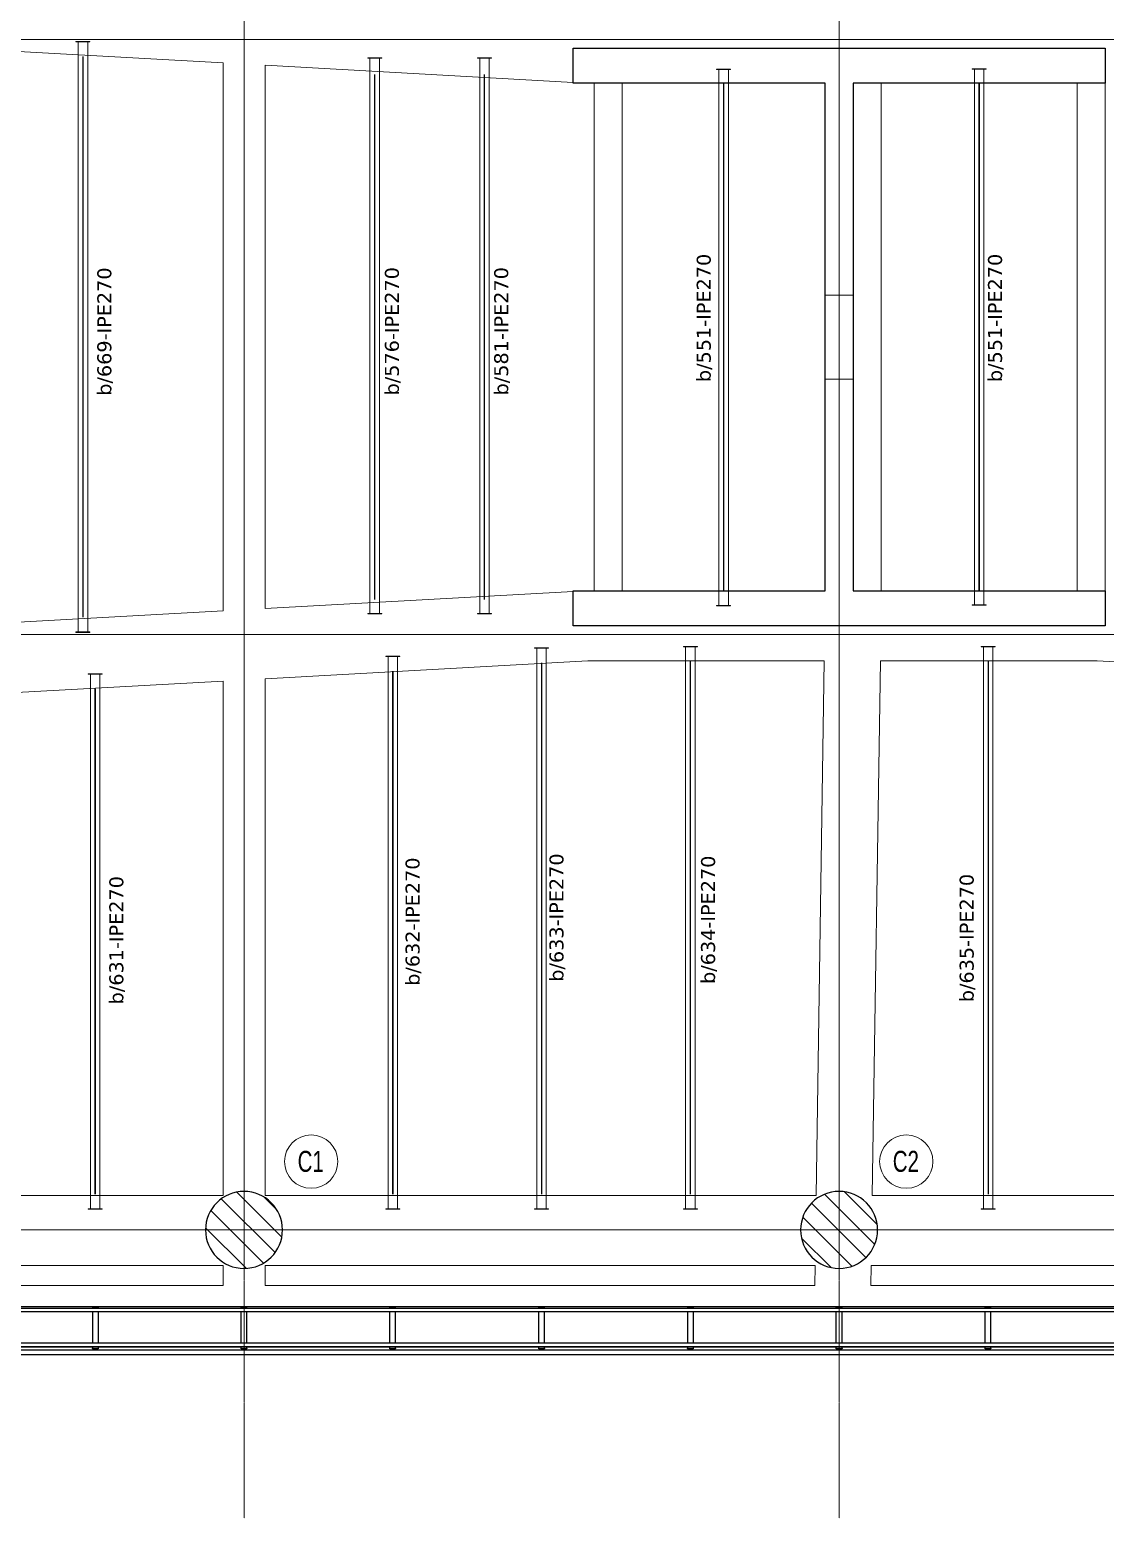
# Model space of a CAD drawing. Header units: millimetres. Extents: x -900 to 75388, y -21218 to 30031.
# Drawn here: x 25736 to 41097, y -4117 to 17138 of the extents above; entities that cross this region are included whole.
import ezdxf

# ---------------------------------------------------------------- set-up
doc = ezdxf.new("R2010")
doc.units = ezdxf.units.MM
doc.linetypes.add('Grid Line', pattern=[3.33375, 1.905, -0.47625, 0.47625, -0.47625])
for name, color, linetype, lineweight in [('0-1', 7, 'Continuous', 5), ('A_ALMA', 255, 'Continuous', 5), ('E_B_PLACA-1', 10, 'Continuous', 25), ('E_B_PLACA-2', 254, 'Continuous', 25), ('E_COLUMNAS', 1, 'Continuous', 18), ('E_COLUMNAS-3', 1, 'Continuous', 35), ('E_COLUMNAS-4', 1, 'Continuous', 25), ('E_EJES-1', 8, 'Grid Line', 9), ('E_MUROS-1', 2, 'Continuous', 25), ('E_TEXTO', 3, 'Continuous', 9), ('E_VIGAS', 5, 'Continuous', 9), ('E_VIGAS-1', 5, 'Continuous', 25), ('E_VIGAS-2', 10, 'Continuous', 25), ('I-WALL-1', 2, 'Continuous', 18), ('VIGAS_HCB', 253, 'Continuous', 15)]:
    doc.layers.add(name, color=color, linetype=linetype, lineweight=lineweight)
doc.styles.add('Arial Narrow', font='', dxfattribs={"width": 0.85, "height": 0.3})
doc.styles.add('VERDANA', font='verdana.ttf')
doc.styles.get('Arial Narrow').set_extended_font_data('Arial Narrow')

# ---------------------------------------------------------------- blocks, each defined once
blk = doc.blocks.new('EST_SFM_VIGA-METALICA-SECCION-C - EST_SFM_VIGA-METALICA-UPN100-1527742-_58_00m_N_E_-NIVEL-15 DOC')
at = {"layer": 'E_VIGAS-2'}
for p, q in [((34.044, 0.018), (-34.827, 0.018)), ((-34.827, -0.032), (34.044, -0.032))]:
    blk.add_line(p, q, dxfattribs=at)
blk = doc.blocks.new('EST_SFM_VIGA-METALICA-SECCION-C - EST_SFM_VIGA-METALICA-UPN100-1527772-_58_00m_N_E_-NIVEL-15 DOC')
at = {"layer": 'E_VIGAS-2'}
for p, q in [((34.942, 0.032), (-34.929, 0.032)), ((-34.929, -0.018), (34.942, -0.018))]:
    blk.add_line(p, q, dxfattribs=at)
blk = doc.blocks.new('EST_SFM_VIGA-METALICA-SECCION-C - EST_SFM_VIGA-METALICA-UPN160-1579051-_58_00m_N_E_-NIVEL-15 DOC')
at = {"layer": 'E_VIGAS-1'}
for p, q in [((30.107, 0.047), (-30.264, 0.047)), ((-30.269, -0.018), (30.113, -0.018))]:
    blk.add_line(p, q, dxfattribs=at)
blk = doc.blocks.new('DCTIB_CNI_EST_MOD-1A-FAC_0001_rvt-1-_58_00m_N_E_-NIVEL-15 DOC')
at = {"layer": 'E_B_PLACA-1'}
for p, q in [((-74.597, 139.545), (-5.727, 139.545)), ((-5.177, 138.995), (-75.147, 138.995))]:
    blk.add_line(p, q, dxfattribs=at)
at = {"layer": 'E_B_PLACA-2'}
for p, q in [((-5.727, 139.545), (-74.597, 139.545)), ((-75.147, 138.995), (-5.177, 138.995))]:
    blk.add_line(p, q, dxfattribs=at)
at = {"layer": 'E_VIGAS-1'}
for p, q in [((-50.828, 139.567), (-50.746, 139.567)), ((-50.828, 139.567), (-50.828, 139.545)), ((-50.828, 139.495), (-50.828, 139.045)), ((-50.746, 139.567), (-50.746, 139.545)), ((-50.746, 139.495), (-50.746, 139.045)), ((-48.703, 139.567), (-48.621, 139.567)), ((-48.703, 139.545), (-48.703, 139.567)), ((-48.703, 139.045), (-48.703, 139.495)), ((-48.621, 139.545), (-48.621, 139.567)), ((-48.621, 139.045), (-48.621, 139.495)), ((-46.578, 139.567), (-46.496, 139.567)), ((-46.578, 139.545), (-46.578, 139.567)), ((-46.578, 139.045), (-46.578, 139.495)), ((-46.496, 139.545), (-46.496, 139.567)), ((-46.496, 139.045), (-46.496, 139.495)), ((-44.453, 139.567), (-44.371, 139.567)), ((-44.453, 139.545), (-44.453, 139.567)), ((-44.453, 139.045), (-44.453, 139.495)), ((-44.371, 139.545), (-44.371, 139.567)), ((-44.371, 139.045), (-44.371, 139.495)), ((-42.328, 139.567), (-42.246, 139.567)), ((-42.328, 139.567), (-42.328, 139.545)), ((-42.328, 139.495), (-42.328, 139.045)), ((-42.246, 139.567), (-42.246, 139.545)), ((-42.246, 139.495), (-42.246, 139.045)), ((-40.203, 139.567), (-40.121, 139.567)), ((-40.203, 139.545), (-40.203, 139.567)), ((-40.203, 139.045), (-40.203, 139.495)), ((-40.121, 139.545), (-40.121, 139.567)), ((-40.121, 139.045), (-40.121, 139.495)), ((-38.078, 139.567), (-37.996, 139.567)), ((-38.078, 139.545), (-38.078, 139.567)), ((-38.078, 139.045), (-38.078, 139.495)), ((-37.996, 139.545), (-37.996, 139.567)), ((-37.996, 139.045), (-37.996, 139.495)), ((-50.828, 138.995), (-50.828, 138.967)), ((-50.828, 138.967), (-50.746, 138.967)), ((-50.828, 138.966), (-50.828, 138.967)), ((-50.8, 138.966), (-50.828, 138.966)), ((-50.79, 138.961), (-50.79, 138.966)), ((-50.79, 138.947), (-50.79, 138.961)), ((-50.785, 138.966), (-50.785, 138.961)), ((-50.785, 138.961), (-50.785, 138.947)), ((-50.746, 138.966), (-50.774, 138.966)), ((-50.746, 138.995), (-50.746, 138.967)), ((-50.746, 138.967), (-50.746, 138.966)), ((-48.703, 138.967), (-48.703, 138.995)), ((-48.703, 138.966), (-48.703, 138.967)), ((-48.703, 138.967), (-48.621, 138.967)), ((-48.676, 138.966), (-48.703, 138.966)), ((-48.665, 138.961), (-48.665, 138.966)), ((-48.665, 138.947), (-48.665, 138.961)), ((-48.66, 138.966), (-48.66, 138.961)), ((-48.66, 138.961), (-48.66, 138.947)), ((-48.621, 138.966), (-48.649, 138.966)), ((-48.621, 138.967), (-48.621, 138.995)), ((-48.621, 138.967), (-48.621, 138.966)), ((-46.578, 138.967), (-46.578, 138.995)), ((-46.578, 138.966), (-46.578, 138.967)), ((-46.578, 138.967), (-46.496, 138.967)), ((-46.55, 138.966), (-46.578, 138.966)), ((-46.54, 138.961), (-46.54, 138.966)), ((-46.54, 138.947), (-46.54, 138.961)), ((-46.535, 138.966), (-46.535, 138.961)), ((-46.535, 138.961), (-46.535, 138.947)), ((-46.496, 138.966), (-46.524, 138.966)), ((-46.496, 138.967), (-46.496, 138.995)), ((-46.496, 138.967), (-46.496, 138.966)), ((-44.453, 138.967), (-44.453, 138.995)), ((-44.453, 138.966), (-44.453, 138.967)), ((-44.453, 138.967), (-44.371, 138.967)), ((-44.425, 138.966), (-44.453, 138.966)), ((-44.415, 138.961), (-44.415, 138.966)), ((-44.415, 138.947), (-44.415, 138.961)), ((-44.41, 138.966), (-44.41, 138.961)), ((-44.41, 138.961), (-44.41, 138.947)), ((-44.371, 138.966), (-44.399, 138.966)), ((-44.371, 138.967), (-44.371, 138.995)), ((-44.371, 138.967), (-44.371, 138.966)), ((-42.328, 138.995), (-42.328, 138.967)), ((-42.328, 138.967), (-42.246, 138.967)), ((-42.328, 138.966), (-42.328, 138.967)), ((-42.3, 138.966), (-42.328, 138.966)), ((-42.29, 138.961), (-42.29, 138.966)), ((-42.29, 138.947), (-42.29, 138.961)), ((-42.285, 138.966), (-42.285, 138.961)), ((-42.285, 138.961), (-42.285, 138.947)), ((-42.246, 138.966), (-42.274, 138.966)), ((-42.246, 138.995), (-42.246, 138.967)), ((-42.246, 138.967), (-42.246, 138.966)), ((-40.203, 138.967), (-40.203, 138.995)), ((-40.203, 138.966), (-40.203, 138.967)), ((-40.203, 138.967), (-40.121, 138.967)), ((-40.176, 138.966), (-40.203, 138.966)), ((-40.165, 138.961), (-40.165, 138.966)), ((-40.165, 138.947), (-40.165, 138.961)), ((-40.16, 138.966), (-40.16, 138.961)), ((-40.16, 138.961), (-40.16, 138.947)), ((-40.121, 138.966), (-40.149, 138.966)), ((-40.121, 138.967), (-40.121, 138.995)), ((-40.121, 138.967), (-40.121, 138.966)), ((-38.078, 138.967), (-38.078, 138.995)), ((-38.078, 138.966), (-38.078, 138.967)), ((-38.078, 138.967), (-37.996, 138.967)), ((-38.05, 138.966), (-38.078, 138.966)), ((-38.04, 138.961), (-38.04, 138.966)), ((-38.04, 138.947), (-38.04, 138.961)), ((-38.035, 138.966), (-38.035, 138.961)), ((-38.035, 138.961), (-38.035, 138.947)), ((-37.996, 138.966), (-38.024, 138.966)), ((-37.996, 138.967), (-37.996, 138.995)), ((-37.996, 138.967), (-37.996, 138.966))]:
    blk.add_line(p, q, dxfattribs=at)
for points, knots in [([(-50.79, 138.961), (-50.79, 138.962), (-50.79, 138.963), (-50.792, 138.965), (-50.793, 138.965), (-50.795, 138.966), (-50.796, 138.966), (-50.797, 138.966), (-50.799, 138.966), (-50.8, 138.966)], [0, 0, 0, 0, 0.285714, 0.428571, 0.571429, 0.678571, 0.732143, 0.785714, 1, 1, 1, 1]), ([(-50.8, 138.966), (-50.799, 138.966), (-50.798, 138.966), (-50.795, 138.966), (-50.793, 138.965), (-50.791, 138.964), (-50.79, 138.963), (-50.79, 138.962), (-50.79, 138.961)], [0, 0, 0, 0, 0.142857, 0.285714, 0.428571, 0.571429, 0.785714, 1, 1, 1, 1]), ([(-50.785, 138.961), (-50.785, 138.962), (-50.784, 138.963), (-50.783, 138.965), (-50.781, 138.965), (-50.78, 138.966), (-50.779, 138.966), (-50.777, 138.966), (-50.775, 138.966), (-50.774, 138.966)], [0, 0, 0, 0, 0.285714, 0.428571, 0.571429, 0.678571, 0.732143, 0.785714, 1, 1, 1, 1]), ([(-50.774, 138.966), (-50.775, 138.966), (-50.776, 138.966), (-50.779, 138.966), (-50.781, 138.965), (-50.783, 138.964), (-50.784, 138.963), (-50.785, 138.962), (-50.785, 138.961)], [0, 0, 0, 0, 0.142857, 0.285714, 0.428571, 0.571429, 0.785714, 1, 1, 1, 1]), ([(-48.676, 138.966), (-48.675, 138.966), (-48.673, 138.966), (-48.671, 138.966), (-48.668, 138.965), (-48.667, 138.964), (-48.665, 138.963), (-48.665, 138.962), (-48.665, 138.961)], [0, 0, 0, 0, 0.142857, 0.285714, 0.428571, 0.571429, 0.785714, 1, 1, 1, 1]), ([(-48.665, 138.961), (-48.665, 138.962), (-48.665, 138.963), (-48.667, 138.965), (-48.668, 138.965), (-48.67, 138.966), (-48.671, 138.966), (-48.673, 138.966), (-48.674, 138.966), (-48.676, 138.966)], [0, 0, 0, 0, 0.285714, 0.428571, 0.571429, 0.678571, 0.732143, 0.785714, 1, 1, 1, 1]), ([(-48.649, 138.966), (-48.65, 138.966), (-48.652, 138.966), (-48.654, 138.966), (-48.656, 138.965), (-48.658, 138.964), (-48.66, 138.963), (-48.66, 138.962), (-48.66, 138.961)], [0, 0, 0, 0, 0.142857, 0.285714, 0.428571, 0.571429, 0.785714, 1, 1, 1, 1]), ([(-48.66, 138.961), (-48.66, 138.962), (-48.659, 138.963), (-48.658, 138.965), (-48.656, 138.965), (-48.655, 138.966), (-48.654, 138.966), (-48.652, 138.966), (-48.65, 138.966), (-48.649, 138.966)], [0, 0, 0, 0, 0.285714, 0.428571, 0.571429, 0.678571, 0.732143, 0.785714, 1, 1, 1, 1]), ([(-46.55, 138.966), (-46.549, 138.966), (-46.548, 138.966), (-46.545, 138.966), (-46.543, 138.965), (-46.541, 138.964), (-46.54, 138.963), (-46.54, 138.962), (-46.54, 138.961)], [0, 0, 0, 0, 0.142857, 0.285714, 0.428571, 0.571429, 0.785714, 1, 1, 1, 1]), ([(-46.54, 138.961), (-46.54, 138.962), (-46.54, 138.963), (-46.542, 138.965), (-46.543, 138.965), (-46.545, 138.966), (-46.546, 138.966), (-46.547, 138.966), (-46.549, 138.966), (-46.55, 138.966)], [0, 0, 0, 0, 0.285714, 0.428571, 0.571429, 0.678571, 0.732143, 0.785714, 1, 1, 1, 1]), ([(-46.524, 138.966), (-46.525, 138.966), (-46.526, 138.966), (-46.529, 138.966), (-46.531, 138.965), (-46.533, 138.964), (-46.534, 138.963), (-46.535, 138.962), (-46.535, 138.961)], [0, 0, 0, 0, 0.142857, 0.285714, 0.428571, 0.571429, 0.785714, 1, 1, 1, 1]), ([(-46.535, 138.961), (-46.535, 138.962), (-46.534, 138.963), (-46.533, 138.965), (-46.531, 138.965), (-46.53, 138.966), (-46.529, 138.966), (-46.527, 138.966), (-46.525, 138.966), (-46.524, 138.966)], [0, 0, 0, 0, 0.285714, 0.428571, 0.571429, 0.678571, 0.732143, 0.785714, 1, 1, 1, 1]), ([(-44.425, 138.966), (-44.424, 138.966), (-44.423, 138.966), (-44.42, 138.966), (-44.418, 138.965), (-44.416, 138.964), (-44.415, 138.963), (-44.415, 138.962), (-44.415, 138.961)], [0, 0, 0, 0, 0.142857, 0.285714, 0.428571, 0.571429, 0.785714, 1, 1, 1, 1]), ([(-44.415, 138.961), (-44.415, 138.962), (-44.415, 138.963), (-44.417, 138.965), (-44.418, 138.965), (-44.42, 138.966), (-44.421, 138.966), (-44.422, 138.966), (-44.424, 138.966), (-44.425, 138.966)], [0, 0, 0, 0, 0.285714, 0.428571, 0.571429, 0.678571, 0.732143, 0.785714, 1, 1, 1, 1]), ([(-44.399, 138.966), (-44.4, 138.966), (-44.401, 138.966), (-44.404, 138.966), (-44.406, 138.965), (-44.408, 138.964), (-44.409, 138.963), (-44.41, 138.962), (-44.41, 138.961)], [0, 0, 0, 0, 0.142857, 0.285714, 0.428571, 0.571429, 0.785714, 1, 1, 1, 1]), ([(-44.41, 138.961), (-44.41, 138.962), (-44.409, 138.963), (-44.408, 138.965), (-44.406, 138.965), (-44.405, 138.966), (-44.404, 138.966), (-44.402, 138.966), (-44.4, 138.966), (-44.399, 138.966)], [0, 0, 0, 0, 0.285714, 0.428571, 0.571429, 0.678571, 0.732143, 0.785714, 1, 1, 1, 1]), ([(-42.29, 138.961), (-42.29, 138.962), (-42.29, 138.963), (-42.292, 138.965), (-42.293, 138.965), (-42.295, 138.966), (-42.296, 138.966), (-42.297, 138.966), (-42.299, 138.966), (-42.3, 138.966)], [0, 0, 0, 0, 0.285714, 0.428571, 0.571429, 0.678571, 0.732143, 0.785714, 1, 1, 1, 1]), ([(-42.3, 138.966), (-42.299, 138.966), (-42.298, 138.966), (-42.295, 138.966), (-42.293, 138.965), (-42.291, 138.964), (-42.29, 138.963), (-42.29, 138.962), (-42.29, 138.961)], [0, 0, 0, 0, 0.142857, 0.285714, 0.428571, 0.571429, 0.785714, 1, 1, 1, 1]), ([(-42.285, 138.961), (-42.285, 138.962), (-42.284, 138.963), (-42.283, 138.965), (-42.281, 138.965), (-42.28, 138.966), (-42.279, 138.966), (-42.277, 138.966), (-42.275, 138.966), (-42.274, 138.966)], [0, 0, 0, 0, 0.285714, 0.428571, 0.571429, 0.678571, 0.732143, 0.785714, 1, 1, 1, 1]), ([(-42.274, 138.966), (-42.275, 138.966), (-42.276, 138.966), (-42.279, 138.966), (-42.281, 138.965), (-42.283, 138.964), (-42.284, 138.963), (-42.285, 138.962), (-42.285, 138.961)], [0, 0, 0, 0, 0.142857, 0.285714, 0.428571, 0.571429, 0.785714, 1, 1, 1, 1]), ([(-40.176, 138.966), (-40.175, 138.966), (-40.173, 138.966), (-40.171, 138.966), (-40.168, 138.965), (-40.167, 138.964), (-40.165, 138.963), (-40.165, 138.962), (-40.165, 138.961)], [0, 0, 0, 0, 0.142857, 0.285714, 0.428571, 0.571429, 0.785714, 1, 1, 1, 1]), ([(-40.165, 138.961), (-40.165, 138.962), (-40.165, 138.963), (-40.167, 138.965), (-40.168, 138.965), (-40.17, 138.966), (-40.171, 138.966), (-40.173, 138.966), (-40.174, 138.966), (-40.176, 138.966)], [0, 0, 0, 0, 0.285714, 0.428571, 0.571429, 0.678571, 0.732143, 0.785714, 1, 1, 1, 1]), ([(-40.149, 138.966), (-40.15, 138.966), (-40.152, 138.966), (-40.154, 138.966), (-40.156, 138.965), (-40.158, 138.964), (-40.16, 138.963), (-40.16, 138.962), (-40.16, 138.961)], [0, 0, 0, 0, 0.142857, 0.285714, 0.428571, 0.571429, 0.785714, 1, 1, 1, 1]), ([(-40.16, 138.961), (-40.16, 138.962), (-40.159, 138.963), (-40.158, 138.965), (-40.156, 138.965), (-40.155, 138.966), (-40.154, 138.966), (-40.152, 138.966), (-40.15, 138.966), (-40.149, 138.966)], [0, 0, 0, 0, 0.285714, 0.428571, 0.571429, 0.678571, 0.732143, 0.785714, 1, 1, 1, 1]), ([(-38.05, 138.966), (-38.049, 138.966), (-38.048, 138.966), (-38.045, 138.966), (-38.043, 138.965), (-38.041, 138.964), (-38.04, 138.963), (-38.04, 138.962), (-38.04, 138.961)], [0, 0, 0, 0, 0.142857, 0.285714, 0.428571, 0.571429, 0.785714, 1, 1, 1, 1]), ([(-38.04, 138.961), (-38.04, 138.962), (-38.04, 138.963), (-38.042, 138.965), (-38.043, 138.965), (-38.045, 138.966), (-38.046, 138.966), (-38.047, 138.966), (-38.049, 138.966), (-38.05, 138.966)], [0, 0, 0, 0, 0.285714, 0.428571, 0.571429, 0.678571, 0.732143, 0.785714, 1, 1, 1, 1]), ([(-38.024, 138.966), (-38.025, 138.966), (-38.026, 138.966), (-38.029, 138.966), (-38.031, 138.965), (-38.033, 138.964), (-38.034, 138.963), (-38.035, 138.962), (-38.035, 138.961)], [0, 0, 0, 0, 0.142857, 0.285714, 0.428571, 0.571429, 0.785714, 1, 1, 1, 1]), ([(-38.035, 138.961), (-38.035, 138.962), (-38.034, 138.963), (-38.033, 138.965), (-38.031, 138.965), (-38.03, 138.966), (-38.029, 138.966), (-38.027, 138.966), (-38.025, 138.966), (-38.024, 138.966)], [0, 0, 0, 0, 0.285714, 0.428571, 0.571429, 0.678571, 0.732143, 0.785714, 1, 1, 1, 1])]:
    blk.add_open_spline(points, degree=3, knots=knots, dxfattribs=at)
for name, p in [('EST_SFM_VIGA-METALICA-SECCION-C - EST_SFM_VIGA-METALICA-UPN100-1527742-_58_00m_N_E_-NIVEL-15 DOC', (-39.77, 139.527)), ('EST_SFM_VIGA-METALICA-SECCION-C - EST_SFM_VIGA-METALICA-UPN100-1527772-_58_00m_N_E_-NIVEL-15 DOC', (-40.169, 139.013)), ('EST_SFM_VIGA-METALICA-SECCION-C - EST_SFM_VIGA-METALICA-UPN160-1579051-_58_00m_N_E_-NIVEL-15 DOC', (-40.084, 138.9))]:
    blk.add_blockref(name, p, dxfattribs=at)
blk = doc.blocks.new('EST_SCM_COLUMNA-SECCION-CIRCULAR - EST_SCM_COLUMNA-CONCRETO-CIRCULAR_Ø_110cm-V12-_58_00m_N_E_-NIVEL-15 DOC')
at = {"layer": 'E_COLUMNAS'}
h = blk.add_hatch(dxfattribs=at)
h.set_pattern_fill('FP_9', color=256, style=0, pattern_type=2)
h.set_pattern_definition([(135, (48.662, -140.662), (-0.15909903, -0.15909903), [])])
h.paths.add_polyline_path([(0.041, -0.548), (0.122, -0.536), (0.201, -0.512), (0.275, -0.476), (0.343, -0.43), (0.403, -0.374), (0.454, -0.31), (0.496, -0.239), (0.526, -0.162), (0.544, -0.082), (0.55, 0), (0.544, 0.082), (0.526, 0.162), (0.496, 0.239), (0.454, 0.31), (0.403, 0.374), (0.343, 0.43), (0.275, 0.476), (0.201, 0.512), (0.122, 0.536), (0.041, 0.548), (-0.041, 0.548), (-0.122, 0.536), (-0.201, 0.512), (-0.275, 0.476), (-0.343, 0.43), (-0.403, 0.374), (-0.454, 0.31), (-0.496, 0.239), (-0.526, 0.162), (-0.544, 0.082), (-0.55, 0), (-0.544, -0.082), (-0.526, -0.162), (-0.496, -0.239), (-0.454, -0.31), (-0.403, -0.374), (-0.343, -0.43), (-0.275, -0.476), (-0.201, -0.512), (-0.122, -0.536), (-0.041, -0.548)])
at = {"layer": 'E_COLUMNAS-4'}
for start, end in [(360, 180), (180, 360)]:
    blk.add_arc((0, 0), 0.55, start, end, dxfattribs=at)
blk = doc.blocks.new('EST_SCM_COLUMNA-SECCION-CIRCULAR - EST_SCM_COLUMNA-CONCRETO-CIRCULAR_Ø_110cm-V13-_58_00m_N_E_-NIVEL-15 DOC')
at = {"layer": 'E_COLUMNAS'}
h = blk.add_hatch(dxfattribs=at)
h.set_pattern_fill('FP_10', color=256, style=0, pattern_type=2)
h.set_pattern_definition([(135, (40.162, -140.662), (-0.15909903, -0.15909903), [])])
h.paths.add_polyline_path([(0.041, -0.548), (0.122, -0.536), (0.201, -0.512), (0.275, -0.476), (0.343, -0.43), (0.403, -0.374), (0.454, -0.31), (0.496, -0.239), (0.526, -0.162), (0.544, -0.082), (0.55, 0), (0.544, 0.082), (0.526, 0.162), (0.496, 0.239), (0.454, 0.31), (0.403, 0.374), (0.343, 0.43), (0.275, 0.476), (0.195, 0.514), (0.122, 0.536), (0.041, 0.548), (-0.041, 0.548), (-0.122, 0.536), (-0.201, 0.512), (-0.275, 0.476), (-0.343, 0.43), (-0.403, 0.374), (-0.454, 0.31), (-0.496, 0.239), (-0.526, 0.162), (-0.544, 0.082), (-0.55, 0), (-0.544, -0.082), (-0.526, -0.162), (-0.496, -0.239), (-0.454, -0.31), (-0.403, -0.374), (-0.343, -0.43), (-0.275, -0.476), (-0.201, -0.512), (-0.122, -0.536), (-0.041, -0.548)])
at = {"layer": 'E_COLUMNAS-4'}
for start, end in [(360, 180), (180, 360)]:
    blk.add_arc((0, 0), 0.55, start, end, dxfattribs=at)
blk = doc.blocks.new('CNI_TAG COLUMNAS CONCRETO MARCA - CNI_COLUMNA CONCRETO-582370-_58_00m_N_E_-NIVEL-15 DOC')
at = {"layer": 'E_TEXTO'}
for start, end in [(360, 180), (180, 360)]:
    blk.add_arc((0.00026, -0.00015), 0.00254, start, end, dxfattribs=at)

msp = doc.modelspace()

# ---------------------------------------------------------------- linework, layer by layer
at = {"layer": 'A_ALMA'}
for p, q in [((26493.1, 8748.2), (26493.1, 16754.4)), ((26499.7, 8748.2), (26499.7, 16754.4)), ((30659.8, 9001.8), (30659.8, 16500.3)), ((30666.4, 9002.1), (30666.4, 16500)), ((32226.5, 9001.8), (32226.5, 16500.3)), ((32233.1, 9002.1), (32233.1, 16500)), ((35643.1, 9118.8), (35643.1, 16368.8)), ((35649.7, 9118.8), (35649.7, 16368.8)), ((39292.9, 9125.2), (39292.9, 16375.2)), ((39299.5, 9125.2), (39299.5, 16375.2)), ((33043.1, 510), (33043.1, 8096)), ((33049.7, 510), (33049.7, 8096)), ((35168.1, 510), (35168.1, 8115.2)), ((35174.7, 510), (35174.7, 8115.2)), ((39423, 510), (39423, 8115.2)), ((39429.6, 510), (39429.6, 8115.2)), ((30918.1, 510), (30918.1, 7978.3)), ((30924.7, 510), (30924.7, 7978.3)), ((26668.1, 510), (26668.1, 7726.7)), ((26674.7, 510), (26674.7, 7726.7))]:
    msp.add_line(p, q, dxfattribs=at)
at = {"layer": 'E_EJES-1'}
for p, q in [((28796.4, -4117.1), (28796.4, 29130.8)), ((37296.4, -4117.1), (37296.4, 29130.8)), ((0, 17000), (74488.4, 17000)), ((2198.1, 17000), (74488.4, 17000)), ((0, 8500), (74488.4, 8500)), ((0, 0), (74488.4, 0))]:
    msp.add_line(p, q, dxfattribs=at)
at = {"layer": 'E_MUROS-1'}
msp.add_lwpolyline([(41096.5, 16875.2), (41096.5, 16375.2), (37496.5, 16375.2), (37496.5, 9125.2), (41096.5, 9125.2), (41096.5, 8625.2), (33496.5, 8625.2), (33496.5, 9125.2), (37096.5, 9125.2), (37096.5, 16375.2), (33496.5, 16375.2), (33496.5, 16875.2)], close=True, dxfattribs=at)
at = {"layer": 'E_VIGAS', "color": 30, "true_color": 0xf26722}
msp.add_line((37896.6, 16375.2), (37896.6, 9125.2), dxfattribs=at)
for points in [[(9397.3, 26595.9), (9397.4, -1095.9), (65197.6, -1095.8), (65197.5, 26595.9)], [(36969.1, 490.1), (37085, 8125.2), (33705.4, 8125.2), (29097.3, 7870.7), (29097.3, 490.1)], [(45497.3, 490.1), (45497.3, 7872.8), (40980.1, 8125.2), (37885.1, 8125.2), (37769.2, 490.1)], [(28497.3, 490.1), (28497.3, 7837.5), (20511.3, 7396.4), (20677.2, 490.1)], [(36953.9, -509.9), (29097.3, -509.9), (29097.3, -795.9), (36949.6, -795.9)], [(45497.3, -509.9), (37754, -509.9), (37749.7, -795.9), (45497.3, -795.9)]]:
    msp.add_lwpolyline(points, close=True, dxfattribs=at)
for points in [[(20497.5, 8397.2), (28497.3, 8839.1), (28497.3, 16663.4), (20497.6, 17106.2), (20497.6, 8397.2)], [(33497.5, 16386.6), (29097.3, 16630.2), (29097.3, 8872.2), (33497.6, 9115.2)], [(34197.6, 9125.2), (33797.6, 9125.2), (33797.5, 16375.2), (34197.5, 16375.2), (34197.6, 9125.2)], [(41096.3, 9125.2), (40696.3, 9125.2), (40696.3, 16375.2), (41096.3, 16375.2), (41096.3, 9125.2)], [(20697.3, -795.9), (28497.3, -795.9), (28497.3, -509.9), (20697.3, -509.9), (20697.3, -795.9)]]:
    msp.add_lwpolyline(points, dxfattribs=at)
at = {"layer": 'I-WALL-1'}
for p, q in [((41096.6, 16375.2), (41096.6, 16875.2)), ((37496.6, 16375.2), (41096.6, 16375.2)), ((37096.6, 13350.2), (37496.6, 13350.2)), ((37496.6, 12150.2), (37096.6, 12150.2)), ((37096.6, 9125.2), (33496.6, 9125.2)), ((41096.6, 9125.2), (37496.6, 9125.2)), ((41096.6, 8625.2), (41096.6, 9125.2)), ((33496.6, 8625.2), (41096.6, 8625.2))]:
    msp.add_line(p, q, dxfattribs=at)
at = {"layer": 'VIGAS_HCB', "color": 8}
for points in [[(26596.4, 16970.4), (26396.4, 16970.4), (26396.4, 16964.4), (26596.4, 16964.4)], [(30763.1, 16739.3), (30563.1, 16739.3), (30563.1, 16733.3), (30763.1, 16733.3)], [(32329.9, 16739.3), (32129.9, 16739.3), (32129.9, 16733.3), (32329.9, 16733.3)], [(39396.4, 16581.2), (39196.4, 16581.2), (39196.4, 16575.2), (39396.4, 16575.2)], [(35746.6, 16574.8), (35546.6, 16574.8), (35546.6, 16568.8), (35746.6, 16568.8)], [(30763.1, 8801.8), (30563.1, 8801.8), (30563.1, 8795.8), (30763.1, 8795.8)], [(32329.8, 8801.8), (32129.8, 8801.8), (32129.8, 8795.8), (32329.8, 8795.8)], [(35746.5, 8918.8), (35546.5, 8918.8), (35546.5, 8912.8), (35746.5, 8912.8)], [(39396.3, 8925.2), (39196.3, 8925.2), (39196.3, 8919.2), (39396.3, 8919.2)], [(26596.4, 8538.2), (26396.4, 8538.2), (26396.4, 8532.2), (26596.4, 8532.2)], [(33146.4, 8312), (32946.4, 8312), (32946.4, 8306), (33146.4, 8306)], [(35271.4, 8331.2), (35071.4, 8331.2), (35071.4, 8325.2), (35271.4, 8325.2)], [(39526.3, 8331.2), (39326.3, 8331.2), (39326.3, 8325.2), (39526.3, 8325.2)], [(31021.4, 8194.3), (30821.4, 8194.3), (30821.4, 8188.3), (31021.4, 8188.3)], [(26771.4, 7942.7), (26571.4, 7942.7), (26571.4, 7936.7), (26771.4, 7936.7)], [(26771.4, 300), (26571.4, 300), (26571.4, 294), (26771.4, 294)], [(31021.4, 300), (30821.4, 300), (30821.4, 294), (31021.4, 294)], [(33146.4, 300), (32946.4, 300), (32946.4, 294), (33146.4, 294)], [(35271.4, 300), (35071.4, 300), (35071.4, 294), (35271.4, 294)], [(39526.3, 300), (39326.3, 300), (39326.3, 294), (39526.3, 294)]]:
    msp.add_lwpolyline(points, close=True, dxfattribs=at)
at = {"layer": 'VIGAS_HCB'}
for points in [[(26428.9, 8538.2), (26563.9, 8538.2), (26563.9, 16964.4), (26428.9, 16964.4)], [(30595.6, 16733.3), (30730.6, 16733.3), (30730.6, 8801.8), (30595.6, 8801.8)], [(32162.4, 16733.3), (32297.4, 16733.3), (32297.3, 8801.8), (32162.3, 8801.8)], [(35579.1, 16568.8), (35714.1, 16568.8), (35714, 8918.8), (35579, 8918.8)], [(39228.9, 16575.2), (39363.9, 16575.2), (39363.8, 8925.2), (39228.8, 8925.2)], [(32978.9, 300), (33113.9, 300), (33113.9, 8306), (32978.9, 8306)], [(35103.9, 300), (35238.9, 300), (35238.9, 8325.2), (35103.9, 8325.2)], [(39358.8, 300), (39493.8, 300), (39493.8, 8325.2), (39358.8, 8325.2)], [(30853.9, 300), (30988.9, 300), (30988.9, 8188.3), (30853.9, 8188.3)], [(26603.9, 7936.7), (26738.9, 7936.7), (26738.9, 300), (26603.9, 300)]]:
    msp.add_lwpolyline(points, close=True, dxfattribs=at)

# ---------------------------------------------------------------- block references
at = {"layer": '0-1', "xscale": 1000, "yscale": 1000, "zscale": 1000}
msp.add_blockref('DCTIB_CNI_EST_MOD-1A-FAC_0001_rvt-1-_58_00m_N_E_-NIVEL-15 DOC', (77458.5, -140662.4), dxfattribs=at)
at = {"layer": 'E_COLUMNAS-3', "xscale": 1000, "yscale": 1000, "zscale": 1000}
for name, p in [('EST_SCM_COLUMNA-SECCION-CIRCULAR - EST_SCM_COLUMNA-CONCRETO-CIRCULAR_Ø_110cm-V12-_58_00m_N_E_-NIVEL-15 DOC', (28796.4, 0)), ('EST_SCM_COLUMNA-SECCION-CIRCULAR - EST_SCM_COLUMNA-CONCRETO-CIRCULAR_Ø_110cm-V13-_58_00m_N_E_-NIVEL-15 DOC', (37296.4, 0))]:
    msp.add_blockref(name, p, dxfattribs=at)
at = {"layer": 'E_TEXTO', "xscale": 149999.9999999999, "yscale": 149999.9999999999, "zscale": 149999.9999999999}
for p in [(29716.8, 997.9), (38216.8, 997.9)]:
    msp.add_blockref('CNI_TAG COLUMNAS CONCRETO MARCA - CNI_COLUMNA CONCRETO-582370-_58_00m_N_E_-NIVEL-15 DOC', p, dxfattribs=at)

# ---------------------------------------------------------------- texts
at = {"layer": 'E_TEXTO', "char_height": 200, "width": 1206.139, "attachment_point": 1, "rotation": 90, "style": 'VERDANA'}
for s, insert in [('b/551-IPE270', (35262.3, 12106.3)), ('b/551-IPE270', (39422.5, 12106.3)), ('b/669-IPE270', (26701.2, 11911.4)), ('b/576-IPE270', (30808.5, 11916.1)), ('b/581-IPE270', (32369.5, 11916.1)), ('b/633-IPE270', (33159.3, 3543.6)), ('b/634-IPE270', (35324.2, 3512.4)), ('b/632-IPE270', (31103.9, 3485.5)), ('b/631-IPE270', (26872.8, 3220.1)), ('b/635-IPE270', (39017.8, 3251.3))]:
    msp.add_mtext(s, dxfattribs=dict(at, insert=insert))
at = {"layer": 'E_TEXTO', "char_height": 300, "width": 459.968, "attachment_point": 1, "style": 'Arial Narrow'}
for s, insert in [('C1', (29562.6, 1129.1)), ('C2', (38062.6, 1129.1))]:
    msp.add_mtext(s, dxfattribs=dict(at, insert=insert))

doc.saveas('drawing.dxf')
